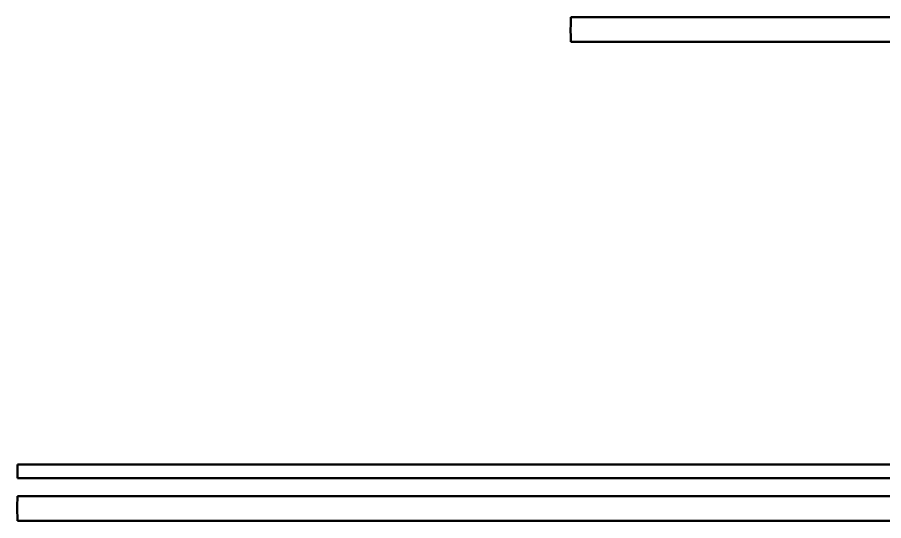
# Model space of a CAD drawing. Header units: millimetres. Extents: x -108050 to 96605, y 58136 to 140997.
# Drawn here: x -102813 to -95797, y 76043 to 80123 of the extents above; entities that cross this region are included whole.
import ezdxf

# ---------------------------------------------------------------- set-up
doc = ezdxf.new("R2010")
doc.units = ezdxf.units.MM
doc.layers.add('P-PIPE', color=3, linetype='Continuous', lineweight=50)

msp = doc.modelspace()

# ---------------------------------------------------------------- linework, layer by layer
at = {"layer": 'P-PIPE'}
for p, q in [((-92050, 80122.7), (-98331, 80122.7)), ((-98331, 79922.7), (-92050, 79922.7)), ((-90203.5, 76498.1), (-102812.7, 76498.1)), ((-102812.7, 76388.1), (-90203.5, 76388.1)), ((-90249.4, 76243.1), (-102812.7, 76243.1)), ((-102812.7, 76043.1), (-90249.4, 76043.1))]:
    msp.add_line(p, q, dxfattribs=at)
for centre, major_axis, ratio, start_param, end_param in [((-98331, 80022.7), (0, 100), 0.01, 0, 1.570796), ((-98331, 80022.7), (0, 100), 0.01, 1.570796, 3.141593), ((-102812.7, 76443.1), (0, 55), 0.005051, 0, 1.570796), ((-102812.7, 76443.1), (0, 55), 0.005051, 1.570796, 3.141593), ((-102812.7, 76143.1), (0, 100), 0.005, 0, 1.570796), ((-102812.7, 76143.1), (0, 100), 0.005, 1.570796, 3.141593)]:
    msp.add_ellipse(centre, major_axis=major_axis, ratio=ratio, start_param=start_param, end_param=end_param, dxfattribs=at)

doc.saveas('drawing.dxf')
